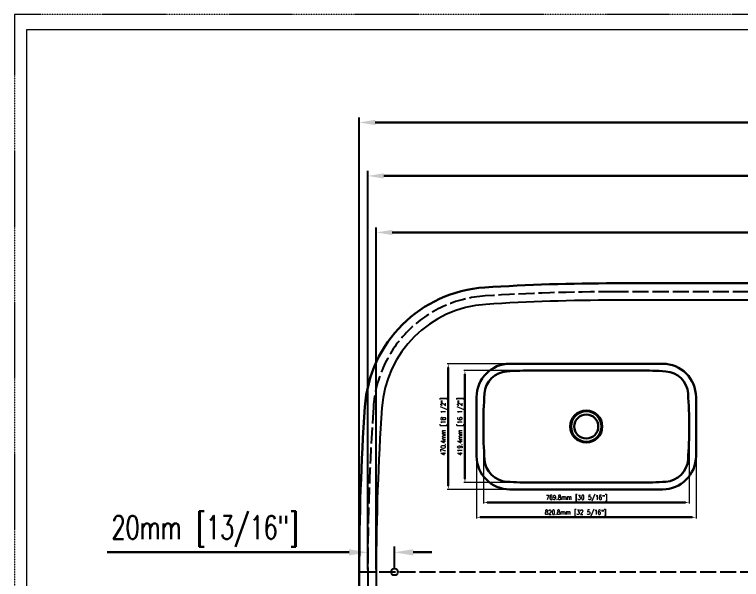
# Model space of a CAD drawing. Extents: x 2941 to 4341, y 9759 to 10726.
# Drawn here: x 2941 to 3484, y 10303 to 10726 of the extents above; entities that cross this region are included whole.
import ezdxf

# ---------------------------------------------------------------- set-up
doc = ezdxf.new("R2010")
doc.units = 0
doc.linetypes.add('ACAD_ISO02W100', pattern=[15, 12, -3])
doc.linetypes.add('PHANTOM2', pattern=[1.25, 0.625, -0.125, 0.125, -0.125, 0.125, -0.125])
doc.layers.get('0').update_dxf_attribs({"linetype": 'CONTINUOUS', "lineweight": 30})
doc.layers.get('Defpoints').update_dxf_attribs({"linetype": 'CONTINUOUS'})
doc.layers.add('CONT', color=7, linetype='CONTINUOUS')
doc.layers.add('裝訂區域', color=6, linetype='PHANTOM2', lineweight=13, plot=False)
doc.styles.add('DIM', font='txt.shx', dxfattribs={"width": 0.7, "bigfont": 'chineset.shx'})
doc.dimstyles.new('mm+in', dxfattribs={"dimscale": 3, "dimtxt": 5, "dimasz": 4, "dimexe": 1.25, "dimexo": 0.625, "dimgap": 2, "dimtad": 1, "dimtxsty": 'DIM', "dimcen": 0, "dimclrd": 1, "dimclre": 1, "dimclrt": 3, "dimadec": 0, "dimazin": 0, "dimtfac": 1, "dimtofl": 0, "dimtmove": 0, "dimatfit": 3, "dimfxl": 1, "dimlwd": -1, "dimarcsym": 0})

# ---------------------------------------------------------------- blocks, each defined once
blk = doc.blocks.new('*D3')
at = {"color": 1, "lineweight": -2}
for p, q in [((3204.93, 10310.57), (3204.93, 10327.45)), ((3224.93, 10310.57), (3224.93, 10327.45))]:
    blk.add_line(p, q, dxfattribs=at)
at = {"color": 1}
for p, q in [((3190.93, 10323.08), (3009.95, 10323.08)), ((3238.93, 10323.08), (3252.93, 10323.08))]:
    blk.add_line(p, q, dxfattribs=at)
for points in [[(3190.93, 10320.74), (3190.93, 10325.41), (3204.93, 10323.08)], [(3238.93, 10325.41), (3238.93, 10320.74), (3224.93, 10323.08)]]:
    blk.add_solid(points, dxfattribs=at)
at = {"layer": 'Defpoints', "color": 0}
for p in [(3204.93, 10323.08), (3204.93, 10308.38), (3224.93, 10308.38)]:
    blk.add_point(p, dxfattribs=at)
at = {"color": 3, "insert": (3083.3, 10338.83), "char_height": 17.5, "attachment_point": 5, "style": 'DIM'}
blk.add_mtext('20mm [13/16"]', dxfattribs=at)
blk = doc.blocks.new('*D16')
at = {"color": 1, "lineweight": -2}
for p, q in [((226.7, 2), (226.7, -283.9)), ((996.5, 2), (996.5, -283.9))]:
    blk.add_line(p, q, dxfattribs=at)
at = {"color": 1}
blk.add_line((240.7, -279.6), (982.5, -279.6), dxfattribs=at)
for points in [[(240.7, -277.2), (240.7, -281.9), (226.7, -279.6)], [(982.5, -281.9), (982.5, -277.2), (996.5, -279.6)]]:
    blk.add_solid(points, dxfattribs=at)
at = {"layer": 'Defpoints', "color": 0}
for p in [(226.7, 4.2), (996.5, 4.2), (996.5, -279.6)]:
    blk.add_point(p, dxfattribs=at)
at = {"color": 3, "lineweight": 0, "insert": (575.2, -263.8), "char_height": 17.5, "attachment_point": 5, "style": 'DIM'}
blk.add_mtext('769.8mm [30 5/16"]', dxfattribs=at)
blk = doc.blocks.new('*D17')
at = {"color": 1, "lineweight": -2}
for p, q in [((201.2, 2), (201.2, -339.5)), ((1022, 2), (1022, -339.5))]:
    blk.add_line(p, q, dxfattribs=at)
at = {"color": 1}
blk.add_line((215.2, -335.2), (1008, -335.2), dxfattribs=at)
for points in [[(215.2, -332.8), (215.2, -337.5), (201.2, -335.2)], [(1008, -337.5), (1008, -332.8), (1022, -335.2)]]:
    blk.add_solid(points, dxfattribs=at)
at = {"layer": 'Defpoints', "color": 0}
for p in [(201.2, 4.2), (1022, 4.2), (1022, -335.2)]:
    blk.add_point(p, dxfattribs=at)
at = {"color": 3, "lineweight": 0, "insert": (571.3, -319.4), "char_height": 17.5, "attachment_point": 5, "style": 'DIM'}
blk.add_mtext('820.8mm [32 5/16"]', dxfattribs=at)
blk = doc.blocks.new('*D18')
at = {"color": 1, "lineweight": -2}
for p, q in [((314.2, 239.4), (91.2, 239.4)), ((324, -231), (91.2, -231))]:
    blk.add_line(p, q, dxfattribs=at)
at = {"color": 1}
blk.add_line((95.5, -217), (95.5, 225.4), dxfattribs=at)
for points in [[(97.9, 225.4), (93.2, 225.4), (95.5, 239.4)], [(93.2, -217), (97.9, -217), (95.5, -231)]]:
    blk.add_solid(points, dxfattribs=at)
at = {"layer": 'Defpoints', "color": 0}
for p in [(95.5, 239.4), (316.4, 239.4), (326.2, -231)]:
    blk.add_point(p, dxfattribs=at)
at = {"color": 3, "lineweight": 0, "insert": (79.8, 4.2), "char_height": 17.5, "attachment_point": 5, "rotation": 90, "style": 'DIM'}
blk.add_mtext('470.4mm [18 1/2"]', dxfattribs=at)
blk = doc.blocks.new('*D19')
at = {"color": 1, "lineweight": -2}
for p, q in [((409.2, 213.9), (153.4, 213.9)), ((409.2, -205.5), (153.4, -205.5))]:
    blk.add_line(p, q, dxfattribs=at)
at = {"color": 1}
blk.add_line((157.8, -191.5), (157.8, 199.9), dxfattribs=at)
for points in [[(160.1, 199.9), (155.5, 199.9), (157.8, 213.9)], [(155.5, -191.5), (160.1, -191.5), (157.8, -205.5)]]:
    blk.add_solid(points, dxfattribs=at)
at = {"layer": 'Defpoints', "color": 0}
for p in [(157.8, 213.9), (411.4, 213.9), (411.4, -205.5)]:
    blk.add_point(p, dxfattribs=at)
at = {"color": 3, "lineweight": 0, "insert": (142.1, 4.2), "char_height": 17.5, "attachment_point": 5, "rotation": 90, "style": 'DIM'}
blk.add_mtext('419.4mm [16 1/2"]', dxfattribs=at)
blk = doc.blocks.new('*D6')
at = {"color": 1, "lineweight": -2}
for p, q in [((3211.28, 10310.25), (3211.28, 10566.22)), ((3968.38, 10310.25), (3968.38, 10566.22))]:
    blk.add_line(p, q, dxfattribs=at)
at = {"color": 1}
blk.add_line((3223.28, 10562.47), (3956.38, 10562.47), dxfattribs=at)
for points in [[(3223.28, 10564.47), (3223.28, 10560.47), (3211.28, 10562.47)], [(3956.38, 10560.47), (3956.38, 10564.47), (3968.38, 10562.47)]]:
    blk.add_solid(points, dxfattribs=at)
at = {"layer": 'Defpoints', "color": 0}
for p in [(3968.38, 10562.47), (3211.28, 10308.38), (3968.38, 10308.38)]:
    blk.add_point(p, dxfattribs=at)
at = {"color": 3, "insert": (3589.83, 10577.22), "char_height": 15, "attachment_point": 5, "style": 'DIM'}
blk.add_mtext('757,1mm [29 13/16"]', dxfattribs=at)
blk = doc.blocks.new('*D7')
at = {"color": 1, "lineweight": -2}
for p, q in [((3204.93, 10310.25), (3204.93, 10608.51)), ((3974.73, 10310.25), (3974.73, 10608.51))]:
    blk.add_line(p, q, dxfattribs=at)
at = {"color": 1}
blk.add_line((3216.93, 10604.76), (3962.73, 10604.76), dxfattribs=at)
for points in [[(3216.93, 10606.76), (3216.93, 10602.76), (3204.93, 10604.76)], [(3962.73, 10602.76), (3962.73, 10606.76), (3974.73, 10604.76)]]:
    blk.add_solid(points, dxfattribs=at)
at = {"layer": 'Defpoints', "color": 0}
for p in [(3974.73, 10604.76), (3204.93, 10308.38), (3974.73, 10308.38)]:
    blk.add_point(p, dxfattribs=at)
at = {"color": 3, "insert": (3589.83, 10619.51), "char_height": 15, "attachment_point": 5, "style": 'DIM'}
blk.add_mtext('769,8mm [30 5/16"]', dxfattribs=at)
blk = doc.blocks.new('*D8')
at = {"color": 1, "lineweight": -2}
for p, q in [((3198.58, 10310.25), (3198.58, 10648.51)), ((3981.08, 10310.25), (3981.08, 10648.51))]:
    blk.add_line(p, q, dxfattribs=at)
at = {"color": 1}
blk.add_line((3210.58, 10644.76), (3969.08, 10644.76), dxfattribs=at)
for points in [[(3210.58, 10646.76), (3210.58, 10642.76), (3198.58, 10644.76)], [(3969.08, 10642.76), (3969.08, 10646.76), (3981.08, 10644.76)]]:
    blk.add_solid(points, dxfattribs=at)
at = {"layer": 'Defpoints', "color": 0}
for p in [(3981.08, 10644.76), (3198.58, 10308.38), (3981.08, 10308.38)]:
    blk.add_point(p, dxfattribs=at)
at = {"color": 3, "insert": (3589.83, 10659.51), "char_height": 15, "attachment_point": 5, "style": 'DIM'}
blk.add_mtext('782,5mm [30 13/16"]', dxfattribs=at)
blk = doc.blocks.new('*D12')
at = {"color": 1, "lineweight": -2}
for p, q in [((3198.58, 10306.5), (3198.58, 10265.25)), ((3204.93, 10306.5), (3204.93, 10265.25))]:
    blk.add_line(p, q, dxfattribs=at)
at = {"color": 1}
for p, q in [((3186.58, 10269), (3048.83, 10269)), ((3216.93, 10269), (3228.93, 10269))]:
    blk.add_line(p, q, dxfattribs=at)
for points in [[(3186.58, 10267), (3186.58, 10271), (3198.58, 10269)], [(3216.93, 10271), (3216.93, 10267), (3204.93, 10269)]]:
    blk.add_solid(points, dxfattribs=at)
at = {"layer": 'Defpoints', "color": 0}
for p in [(3198.58, 10308.38), (3204.93, 10308.38), (3198.58, 10269)]:
    blk.add_point(p, dxfattribs=at)
at = {"color": 3, "insert": (3111.7, 10283.75), "char_height": 15, "attachment_point": 5, "style": 'DIM'}
blk.add_mtext('6,35mm [1/4"]', dxfattribs=at)
blk = doc.blocks.new('A$C34A91011')
for p, q in [((897.025, 239.43), (326.225, 239.43)), ((411.425, 213.93), (811.825, 213.93)), ((201.225, 114.43), (201.225, -105.97)), ((1022.025, -105.97), (1022.025, 114.43)), ((411.425, -205.47), (811.825, -205.47)), ((326.225, -230.97), (897.025, -230.97))]:
    blk.add_line(p, q)
for radius in [60, 57, 45]:
    blk.add_circle((611.625, 4.23), radius)
for centre, radius, start, end in [((326.225, 114.43), 125, 90, 180), ((897.025, 114.43), 125, 0, 90), ((320.436, 121.291), 89.7, 93.699915, 176.074643), ((411.425, -1285.77), 1499.7, 90, 93.699915), ((811.825, -1285.77), 1499.7, 86.300085, 90), ((902.813, 121.291), 89.7, 3.925357, 86.300085), ((2026.425, 4.23), 1799.7, 176.074643, 183.925357), ((-803.175, 4.23), 1799.7, 356.074643, 3.925357), ((326.225, -105.97), 125, 180, 270), ((897.025, -105.97), 125, 270, 0), ((320.436, -112.831), 89.7, 183.925357, 266.300085), ((902.813, -112.831), 89.7, 273.699915, 356.074643), ((411.425, 1294.23), 1499.7, 266.300085, 270), ((811.825, 1294.23), 1499.7, 270, 273.699915)]:
    blk.add_arc(centre, radius, start, end)
at = {"lineweight": 0}
for base, p1, p2, picture, middle in [((95.527, 239.43), (326.225, -230.97), (316.425, 239.43), '*D18', (95.527, 4.23)), ((157.805, 213.93), (411.425, -205.47), (411.425, 213.93), '*D19', (157.805, 4.23))]:
    dim = blk.add_linear_dim(base=base, p1=p1, p2=p2, angle=90, dimstyle='mm+in', override={"dimscale": 3.5, "dimdsep": 46, "dimpost": 'mm'}, dxfattribs=at)
    dim.commit()
    dim.dimension.update_dxf_attribs({"geometry": picture, "text_midpoint": middle, "dimtype": 160})
for base, p1, p2, picture, middle in [((1022.025, -335.168), (201.225, 4.23), (1022.025, 4.23), '*D17', (571.336, -335.168)), ((996.525, -279.573), (226.725, 4.23), (996.525, 4.23), '*D16', (575.224, -279.573))]:
    dim = blk.add_linear_dim(base=base, p1=p1, p2=p2, dimstyle='mm+in', override={"dimscale": 3.5, "dimdsep": 46, "dimpost": 'mm'}, dxfattribs=at)
    dim.commit()
    dim.dimension.update_dxf_attribs({"geometry": picture, "text_midpoint": middle, "dimtype": 160})

msp = doc.modelspace()

# ---------------------------------------------------------------- linework, layer by layer
at = {"lineweight": 0}
msp.add_lwpolyline([(2949.82991, 10714.31341), (4328.20524, 10714.31341), (4328.20524, 9769.57867), (2949.82991, 9769.57867)], close=True, dxfattribs=at)
msp.add_lwpolyline([(3292.44045, 10521.28872, 0.375749445), (3202.81397, 10432.01419, 0.034268604), (3202.81397, 10184.74133, 0.375749445), (3292.44045, 10095.4668, 0.016145329), (3389.62712, 10092.32776), (3790.02712, 10092.32776, 0.016145329), (3887.21378, 10095.4668, 0.375749445), (3976.84027, 10184.74133, 0.034268604), (3976.84027, 10432.01419, 0.375749445), (3887.21378, 10521.28872, 0.016145329), (3790.02712, 10524.42776), (3389.62712, 10524.42776, 0.016145329)], format="xyb", close=True)
at = {"layer": 'CONT', "color": 2, "linetype": 'ACAD_ISO02W100'}
msp.add_line((3198.57712, 10308.37776), (3981.07712, 10308.37776), dxfattribs=at)
msp.add_lwpolyline([(3292.85023, 10514.95195, 0.375749445), (3209.14907, 10431.57949, 0.034268604), (3209.14907, 10185.17603, 0.375749445), (3292.85023, 10101.80356, 0.016145329), (3389.62712, 10098.67776), (3790.02712, 10098.67776, 0.016145329), (3886.80401, 10101.80356, 0.375749445), (3970.50517, 10185.17603, 0.034268604), (3970.50517, 10431.57949, 0.375749445), (3886.80401, 10514.95195, 0.016145329), (3790.02712, 10518.07776), (3389.62712, 10518.07776, 0.016145329), (3292.85023, 10514.95195)], format="xyb", dxfattribs=at)
at = {"layer": 'CONT', "color": 3}
msp.add_lwpolyline([(3293.26, 10508.61519, 0.375749445), (3215.48417, 10431.14479, 0.034268604), (3215.48417, 10185.61073, 0.375749445), (3293.26, 10108.14033, 0.016145329), (3389.62712, 10105.02776), (3790.02712, 10105.02776, 0.016145329), (3886.39424, 10108.14033, 0.375749445), (3964.17006, 10185.61073, 0.034268604), (3964.17006, 10431.14479, 0.375749445), (3886.39424, 10508.61519, 0.016145329), (3790.02712, 10511.72776), (3389.62712, 10511.72776, 0.016145329)], format="xyb", close=True, dxfattribs=at)
at = {"layer": 'CONT'}
msp.add_circle((3224.92712, 10308.37776), 2.5, dxfattribs=at)
at = {"layer": '裝訂區域', "lineweight": 0}
msp.add_lwpolyline([(2940.72955, 9758.93209), (4340.64932, 9758.93209), (4340.64932, 10725.54084), (2940.72955, 10725.54084)], close=True, dxfattribs=at)

# ---------------------------------------------------------------- block references
at = {"lineweight": 0, "xscale": 0.2, "yscale": 0.2, "zscale": 0.2}
msp.add_blockref('A$C34A91011', (3246.07378, 10416.36268), dxfattribs=at)

# ---------------------------------------------------------------- dimensions: what is measured, and where the dimension line sits
for base, p1, p2, picture, middle in [((3981.07712, 10644.7595), (3198.57712, 10308.37776), (3981.07712, 10308.37776), '*D8', (3589.82712, 10659.5095)), ((3974.72712, 10604.76155), (3204.92712, 10308.37776), (3974.72712, 10308.37776), '*D7', (3589.82712, 10619.51155)), ((3968.37712, 10562.46904), (3211.27712, 10308.37776), (3968.37712, 10308.37776), '*D6', (3589.82712, 10577.21904)), ((3198.57712, 10268.99573), (3204.92712, 10308.37776), (3198.57712, 10308.37776), '*D12', (3111.70212, 10283.74573))]:
    dim = msp.add_linear_dim(base=base, p1=p1, p2=p2, dimstyle='mm+in', override={"dimpost": 'mm'})
    dim.commit()
    dim.dimension.update_dxf_attribs({"geometry": picture, "text_midpoint": middle})
dim = msp.add_linear_dim(base=(3204.92712, 10323.077), p1=(3224.92712, 10308.37776), p2=(3204.92712, 10308.37776), dimstyle='mm+in', override={"dimscale": 3.5, "dimdsep": 46, "dimpost": 'mm'})
dim.commit()
dim.dimension.update_dxf_attribs({"geometry": '*D3', "text_midpoint": (3083.30212, 10323.077), "dimtype": 160})

doc.saveas('drawing.dxf')
